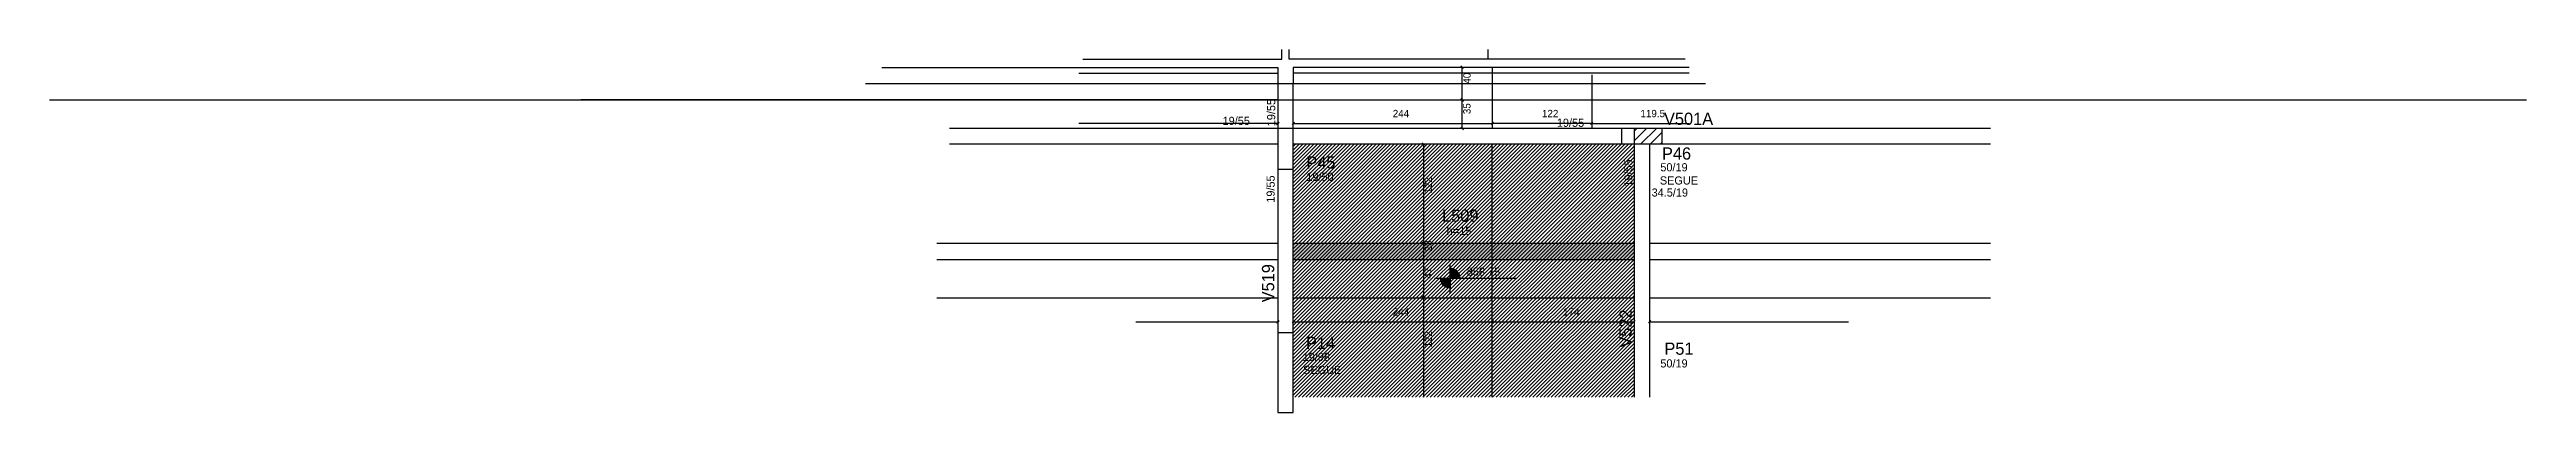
# Model space of a CAD drawing. Header units: metres. Extents: x 3837 to 6875, y 3168 to 3614.
import ezdxf

# ---------------------------------------------------------------- set-up
doc = ezdxf.new("R2010")
doc.units = ezdxf.units.M
for name, color, linetype in [('3', 7, 'Continuous'), ('4', 7, 'Continuous'), ('7', 7, 'Continuous'), ('COTA', 7, 'Continuous'), ('Hachura', 7, 'Continuous'), ('Painéis', 7, 'Continuous'), ('REAPROVEITAMENTO', 7, 'Continuous'), ('SARR_2.2x7', 7, 'Continuous')]:
    doc.layers.add(name, color=color, linetype=linetype)

msp = doc.modelspace()

# ---------------------------------------------------------------- hatches: boundary and pattern name
at = {"layer": 'Hachura'}
h = msp.add_hatch(color=7, dxfattribs=at)
h.dxf.hatch_style = 1
h.paths.add_polyline_path([(5362.7, 3355.9), (5780.7, 3355.9), (5780.7, 3375.9), (5362.7, 3375.9), (5362.7, 3355.9)])
at = {"layer": 'REAPROVEITAMENTO'}
h = msp.add_hatch(dxfattribs=at)
h.set_pattern_fill('ANSI31')
h.paths.add_polyline_path([(5780.7, 3186.9), (5362.7, 3186.9), (5362.7, 3497.9), (5780.7, 3497.9), (5780.7, 3186.9)])

# ---------------------------------------------------------------- linework, layer by layer
at = {"layer": '3', "color": 3, "lineweight": 25}
for p, q in [((4838.2, 3571.9), (5868.2, 3571.9)), ((5780.7, 3501.7), (5795.9, 3516.9)), ((5780.7, 3513.7), (5783.9, 3516.9)), ((5780.7, 3497.9), (5780.7, 3186.9)), ((5789, 3497.9), (5808, 3516.9)), ((5799.7, 3497.9), (5799.7, 3186.9)), ((5801, 3497.9), (5815.2, 3512.2)), ((5813, 3497.9), (5815.2, 3500.2)), ((5555.1, 3313.8), (5555.1, 3350.7)), ((5555.1, 3345.4), (5555.1, 3320.4)), ((5555.1, 3344.8), (5558.9, 3344.8)), ((5555.1, 3344), (5560.8, 3344)), ((5555.1, 3343.2), (5562.2, 3343.2)), ((5555.1, 3342.5), (5563.2, 3342.5)), ((5536, 3332.9), (5636.4, 3332.9)), ((5542.6, 3332.9), (5567.6, 3332.9)), ((5555.1, 3332.1), (5542.6, 3332.1)), ((5555.1, 3331.4), (5542.7, 3331.4)), ((5555.1, 3330.6), (5542.8, 3330.6)), ((5555.1, 3329.8), (5543, 3329.8)), ((5555.1, 3329), (5543.2, 3329)), ((5555.1, 3328.2), (5543.5, 3328.2)), ((5555.1, 3327.4), (5543.9, 3327.4)), ((5555.1, 3326.6), (5544.3, 3326.6)), ((5555.1, 3325.8), (5544.8, 3325.8)), ((5555.1, 3325), (5545.4, 3325)), ((5555.1, 3324.2), (5546.1, 3324.2)), ((5555.1, 3323.4), (5547, 3323.4)), ((5555.1, 3322.6), (5548, 3322.6)), ((5555.1, 3321.8), (5549.3, 3321.8)), ((5555.1, 3321), (5551.2, 3321)), ((5555.1, 3341.7), (5564, 3341.7)), ((5555.1, 3340.9), (5564.7, 3340.9)), ((5555.1, 3340.1), (5565.3, 3340.1)), ((5555.1, 3339.3), (5565.8, 3339.3)), ((5555.1, 3338.5), (5566.3, 3338.5)), ((5555.1, 3337.7), (5566.6, 3337.7)), ((5555.1, 3336.9), (5566.9, 3336.9)), ((5555.1, 3336.1), (5567.2, 3336.1)), ((5555.1, 3335.3), (5567.3, 3335.3)), ((5555.1, 3334.5), (5567.5, 3334.5)), ((5555.1, 3333.7), (5567.6, 3333.7))]:
    msp.add_line(p, q, dxfattribs=at)
for points in [[(5343.7, 3571.9), (5343.7, 3516.9)], [(5362.7, 3516.9), (5362.7, 3571.9)], [(5343.7, 3516.9), (4941.2, 3516.9)], [(4941.2, 3497.9), (5343.7, 3497.9)], [(5765.2, 3516.9), (5362.7, 3516.9)], [(5362.7, 3497.9), (5765.2, 3497.9)], [(6217.7, 3516.9), (5815.2, 3516.9)], [(5815.2, 3497.9), (6217.7, 3497.9)], [(5343.7, 3466.9), (5343.7, 3265.9)], [(5362.7, 3265.9), (5362.7, 3466.9)]]:
    msp.add_lwpolyline(points, dxfattribs=at)
at = {"layer": '7', "color": 7, "lineweight": 25}
for points in [[(5343.7, 3466.9), (5362.7, 3466.9), (5362.7, 3516.9), (5343.7, 3516.9), (5343.7, 3466.9)], [(5765.2, 3497.9), (5815.2, 3497.9), (5815.2, 3516.9), (5765.2, 3516.9), (5765.2, 3497.9)], [(5780.7, 3497.9), (5815.2, 3497.9), (5815.2, 3516.9), (5780.7, 3516.9), (5780.7, 3497.9)], [(5343.7, 3167.9), (5362.7, 3167.9), (5362.7, 3265.9), (5343.7, 3265.9), (5343.7, 3167.9)]]:
    msp.add_lwpolyline(points, dxfattribs=at)
at = {"layer": 'COTA', "color": 0, "lineweight": 25}
for p, q in [((5571.3, 3590.4), (5568.3, 3593.4)), ((5342.2, 3521.6), (5345.2, 3524.6)), ((5364.2, 3524.6), (5361.2, 3521.6)), ((5571.3, 3550.4), (5568.3, 3553.4)), ((5568.3, 3553.4), (5571.3, 3550.4)), ((5605.2, 3521.6), (5608.2, 3524.6)), ((5608.2, 3524.6), (5605.2, 3521.6)), ((5730.2, 3524.6), (5727.2, 3521.6)), ((5727.2, 3521.6), (5730.2, 3524.6)), ((5523.8, 3496.4), (5520.8, 3499.4)), ((5568.3, 3518.4), (5571.3, 3515.4)), ((5520.8, 3377.4), (5523.8, 3374.4)), ((5523.8, 3374.4), (5520.8, 3377.4)), ((5520.8, 3357.4), (5523.8, 3354.4)), ((5523.8, 3354.4), (5520.8, 3357.4)), ((5342.2, 3278), (5345.2, 3281)), ((5364.2, 3281), (5361.2, 3278)), ((5520.8, 3310.4), (5523.8, 3307.4)), ((5523.8, 3307.4), (5520.8, 3310.4)), ((5605.2, 3278), (5608.2, 3281)), ((5608.2, 3281), (5605.2, 3278)), ((5779.2, 3278), (5782.2, 3281)), ((5801.2, 3281), (5798.2, 3278))]:
    msp.add_line(p, q, dxfattribs=at)
at = {"layer": 'COTA', "color": 4, "lineweight": 25}
for p, q in [((5569.8, 3551.9), (5569.8, 3591.9)), ((3837.3, 3551.9), (6875.2, 3551.9)), ((5569.8, 3516.9), (5569.8, 3551.9)), ((5343.7, 3523.1), (5099.7, 3523.1)), ((5362.7, 3523.1), (5606.7, 3523.1)), ((5522.3, 3497.9), (5522.3, 3375.9)), ((5728.7, 3523.1), (5606.7, 3523.1)), ((5606.7, 3520.9), (5606.7, 3520.1)), ((5728.7, 3523.1), (5848.2, 3523.1)), ((5522.3, 3375.9), (5522.3, 3355.9)), ((5522.3, 3355.9), (5522.3, 3308.9)), ((5522.3, 3308.9), (5522.3, 3186.9)), ((5169.7, 3279.5), (5343.7, 3279.5)), ((5362.7, 3279.5), (5606.7, 3279.5)), ((5606.7, 3279.5), (5780.7, 3279.5)), ((5799.7, 3279.5), (6043.7, 3279.5))]:
    msp.add_line(p, q, dxfattribs=at)
at = {"layer": 'Painéis', "color": 200, "lineweight": 25}
for p, q in [((4858.2, 3591.9), (5343.7, 3591.9)), ((5104.7, 3601.9), (5348.7, 3601.9)), ((5343.7, 3591.9), (5343.7, 3571.9)), ((5348.7, 3601.9), (5348.7, 3613.9)), ((5357.7, 3601.9), (5357.7, 3613.9)), ((5601.7, 3601.9), (5357.7, 3601.9)), ((5848.2, 3591.9), (5362.7, 3591.9)), ((5362.7, 3591.9), (5362.7, 3571.9)), ((5601.7, 3601.9), (5601.7, 3613.9)), ((5601.7, 3601.9), (5601.7, 3613.9)), ((5843.2, 3601.9), (5601.7, 3601.9)), ((5606.7, 3591.9), (5606.7, 3516.9)), ((5728.7, 3582.9), (5728.7, 3516.9)), ((5343.7, 3551.9), (4488.7, 3551.9)), ((5362.7, 3551.9), (6217.7, 3551.9)), ((5606.7, 3186.9), (5606.7, 3497.9)), ((4925.7, 3375.9), (5343.7, 3375.9)), ((5362.7, 3375.9), (5780.7, 3375.9)), ((5799.7, 3375.9), (6217.7, 3375.9)), ((4925.7, 3355.9), (5343.7, 3355.9)), ((5362.7, 3355.9), (5780.7, 3355.9)), ((5799.7, 3355.9), (6217.7, 3355.9)), ((4925.7, 3308.9), (5343.7, 3308.9)), ((5362.7, 3308.9), (5780.7, 3308.9)), ((5799.7, 3308.9), (6217.7, 3308.9))]:
    msp.add_line(p, q, dxfattribs=at)
at = {"layer": 'SARR_2.2x7', "color": 40, "lineweight": 25}
for p, q in [((5099.7, 3584.9), (5343.7, 3584.9)), ((5606.7, 3584.9), (5362.7, 3584.9)), ((5848.2, 3584.9), (5606.7, 3584.9))]:
    msp.add_line(p, q, dxfattribs=at)

# ---------------------------------------------------------------- texts
at = {"layer": '3', "color": 3, "lineweight": 25}
for s, p in [('19/55', (5276, 3521.2)), ('19/55', (5686, 3518.9)), ('50/19', (5812.9, 3464.2)), ('19/50', (5378.7, 3452.5)), ('34.5/19', (5802.2, 3433.2)), ('SEGUE', (5812.3, 3448)), ('h=15', (5550.9, 3386.1)), ('858.75', (5575.5, 3336)), ('19/98', (5374.2, 3231.3)), ('SEGUE', (5374.8, 3215.3)), ('50/19', (5812.9, 3223.3))]:
    msp.add_text(s, height=10, dxfattribs=at).set_placement(p)
for p in [(5340.6, 3519.6), (5778.6, 3445.4), (5339.9, 3425.7)]:
    msp.add_text('19/55', height=10, rotation=90, dxfattribs=at).set_placement(p)
at = {"layer": '4', "color": 4, "lineweight": 25}
for s, p in [('V501A', (5817.4, 3521.3)), ('P46', (5814.9, 3478.6)), ('P45', (5378.7, 3467.5)), ('L509', (5545.2, 3402.3)), ('P14', (5378.3, 3246)), ('P51', (5817.9, 3238.9))]:
    msp.add_text(s, height=15, dxfattribs=at).set_placement(p)
for s, p in [('V519', (5339.3, 3303.4)), ('V522', (5777.8, 3247.7))]:
    msp.add_text(s, height=15, rotation=90, dxfattribs=at).set_placement(p)
at = {"layer": 'COTA', "color": 240, "lineweight": 25}
for s, p in [('40', (5580.2, 3571.9)), ('35', (5580.1, 3534.4)), ('122', (5532.7, 3436.9)), ('20', (5532.7, 3365.9)), ('47', (5532.7, 3332.4)), ('122', (5532.7, 3247.9))]:
    msp.add_text(s, height=9, rotation=90, dxfattribs=at).set_placement(p)
for s, p in [('244', (5484.7, 3530.7)), ('122', (5667.7, 3530.7)), ('119.5', (5788.5, 3530.7)), ('244', (5484.7, 3287)), ('174', (5693.7, 3287))]:
    msp.add_text(s, height=9, dxfattribs=at).set_placement(p)

doc.saveas('drawing.dxf')
